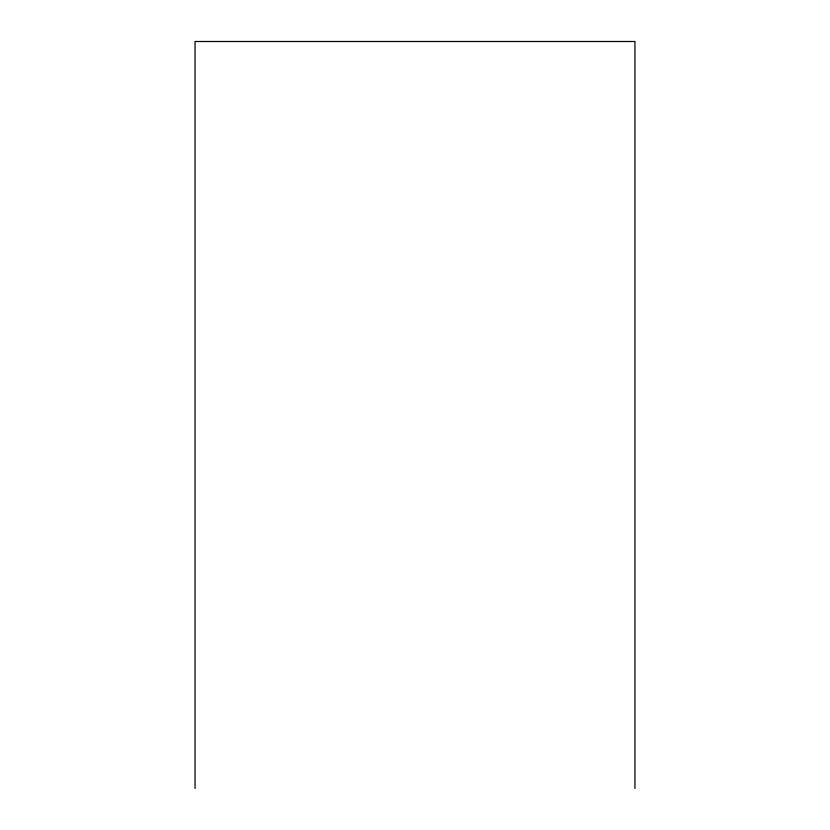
<?xml version="1.0" encoding="UTF-8"?>
<svg xmlns="http://www.w3.org/2000/svg" width="830" height="830" viewBox="0 0 830 830"><rect width="100%" height="100%" fill="white"/><g stroke="black" fill="none" stroke-linecap="round" stroke-linejoin="round"><path stroke-width="1.25" d="M634.95 788.5L634.95 41.5L195.05 41.5L195.05 788.5"/></g></svg>
